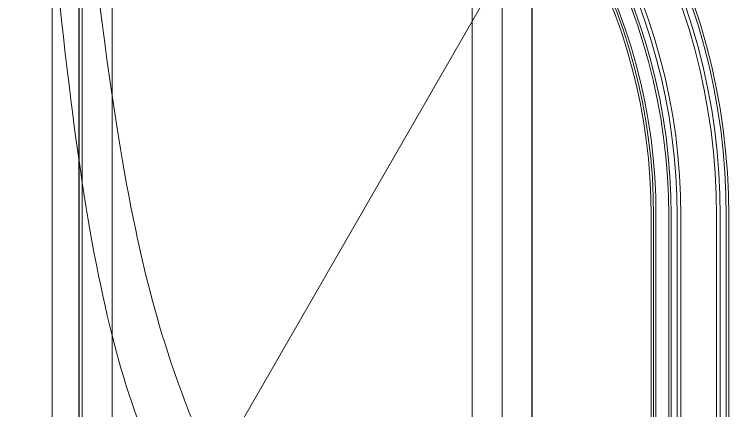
# Model space of a CAD drawing. Header units: millimetres. Extents: x -10942 to 92711, y -16583 to 30009.
# Drawn here: x 23862 to 25053, y 20577 to 21237 of the extents above; entities that cross this region are included whole.
import ezdxf

# ---------------------------------------------------------------- set-up
doc = ezdxf.new("R2010")
doc.units = ezdxf.units.MM
doc.header["$LTSCALE"] = 1000
doc.header["$MEASUREMENT"] = 0
for name, pattern in [('CENTERX2', [4, 2.5, -0.5, 0.5, -0.5]), ('HIDDEN', [0.375, 0.25, -0.125]), ('HIDDEN2', [0.1875, 0.125, -0.0625])]:
    doc.linetypes.add(name, pattern=pattern)
for name, color, linetype in [('8', 8, 'Continuous'), ('Layer1', 1, 'Continuous'), ('Layer7', 8, 'Continuous'), ('WOOD 01', 34, 'Continuous')]:
    doc.layers.add(name, color=color, linetype=linetype)
doc.layers.add('A-GLAZ', color=134, linetype='Continuous', lineweight=18)
doc.layers.add('Fabric', color=253, linetype='Continuous', lineweight=0)

# ---------------------------------------------------------------- blocks, each defined once
blk = doc.blocks.new('curtain elev1')
at = {"layer": 'Fabric', "lineweight": 0}
for points, knots in [([(323481.5, -7345.6, 0), (323413.9, -8268.1, 0), (323344.9, -8615.8, 0), (323084.8, -9075.5, 0), (322864.5, -9251.8, 0), (322695, -9247.7, 0), (322592.4, -9229.4, 0), (322465.3, -9156.1, 0)], [399.730755, 399.730755, 399.730755, 399.730755, 756.841523, 881.937441, 1071.680382, 1208.200709, 1265.355331, 1265.355331, 1265.355331, 1265.355331]), ([(323423.6, -7348.4, 0), (323353.5, -8154.8, 0), (323289.9, -8535.9, 0), (323012.8, -9025.7, 0), (322792.5, -9202, 0), (322622.8, -9197.9, 0), (322519.9, -9179.5, 0), (322465.3, -9156.1, 0), (322465.3, -9156.1, 0), (322465.3, -9156.1, 0), (322465.3, -9156.1, 0)], [355.76469, 355.76469, 355.76469, 355.76469, 756.841523, 881.937441, 1071.680382, 1208.200709, 1265.782785, 1265.782785, 1265.782785, 1265.786307, 1265.786307, 1265.786307, 1265.786307])]:
    blk.add_open_spline(points, degree=3, knots=knots, dxfattribs=at)
blk = doc.blocks.new('gl-05')
at = {"layer": 'A-GLAZ', "linetype": 'HIDDEN2', "ltscale": 20}
for p, q in [((186827.9, -68971.3), (186827.9, -66521.3)), ((187527.9, -68951.3), (187527.9, -66521.3)), ((186877.9, -68901.3), (186877.9, -66571.3)), ((187477.9, -68901.3), (187477.9, -66571.3)), ((187577.9, -68901.3), (187577.9, -66571.3))]:
    blk.add_line(p, q, dxfattribs=at)
blk.add_lwpolyline([(186827.9, -66521.3), (187527.9, -67736.3), (186827.9, -68951.3)], dxfattribs=at)
at = {"layer": 'Layer1'}
blk.add_line((186777.9, -68971.3), (186777.9, -66471.3), dxfattribs=at)

msp = doc.modelspace()

# ---------------------------------------------------------------- linework, layer by layer
at = {"layer": '8', "linetype": 'HIDDEN', "ltscale": 300}
msp.add_line((23970, 21462.1, 0), (23970, 18862.1, 0), dxfattribs=at)
at = {"layer": 'Layer7', "linetype": 'CENTERX2', "lineweight": 0, "ltscale": 150}
msp.add_line((23970, 23545.5, 0), (23970, 18330.9, 0), dxfattribs=at)
at = {"layer": 'WOOD 01', "lineweight": 0, "ltscale": 500, "elevation": 0}
for points in [[(25052.5, 19066.8), (25052.5, 20901.2, 1.002257), (22885.8, 20901.2), (22885.8, 19066.8)], [(25048.5, 19066.8), (25048.5, 20901.2, 1.002261), (22889.8, 20901.2), (22889.8, 19066.8)], [(25038.5, 19066.8), (25038.5, 20901.2, 1.002271), (22899.8, 20901.2), (22899.8, 19066.8)], [(25032.2, 19066.8), (25032.2, 20901.3, 1.002278), (22906.1, 20901.3), (22906.1, 19066.8)], [(24972.8, 19066.8), (24972.8, 20901.3, 1.002344), (22965.5, 20901.3), (22965.5, 19066.8)], [(24966.5, 19066.8), (24966.5, 20901.3, 1.002352), (22971.8, 20901.3), (22971.8, 19066.8)], [(24956.5, 19066.8), (24956.5, 20901.3, 1.002364), (22981.8, 20901.3), (22981.8, 19066.8)], [(24952.5, 19066.8), (24952.5, 20901.3, 1.002369), (22985.8, 20901.3), (22985.8, 19066.8)], [(24931.3, 19066.8), (24931.3, 20901.4, 1.002395), (23007, 20901.4), (23007, 19066.8)], [(24927.3, 19066.8), (24927.3, 20901.4, 1.0024), (23011, 20901.4), (23011, 19066.8)], [(24923.3, 19066.8), (24923.3, 20901.4, 1.002405), (23015, 20901.4), (23015, 19066.8)]]:
    msp.add_lwpolyline(points, format="xyb", dxfattribs=at)

# ---------------------------------------------------------------- block references
at = {"xscale": -1}
msp.add_blockref('curtain elev1', (347367.7, 29207.3, 0), dxfattribs=at)
at = {"layer": 'Layer1', "xscale": -1}
msp.add_blockref('gl-05', (211503, 87833.4, 0), dxfattribs=at)

doc.saveas('drawing.dxf')
